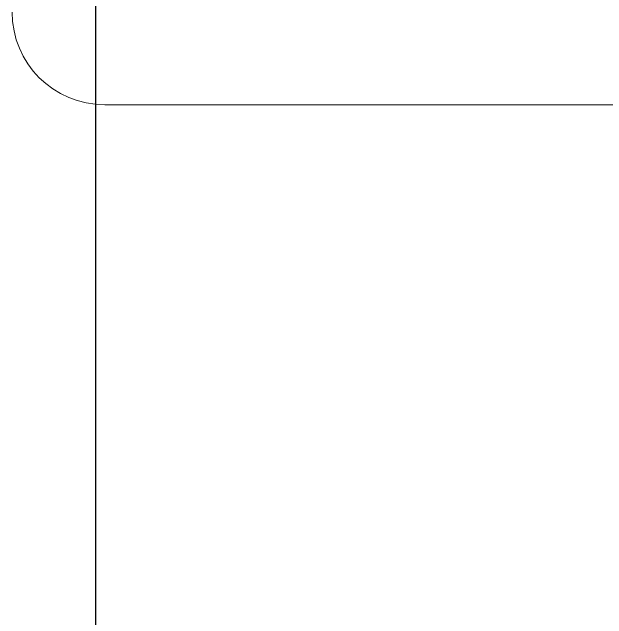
# Model space of a CAD drawing. Extents: x -12260 to 304645, y -29287 to 19916.
# Drawn here: x 25797.8 to 25923.7, y 6494.7 to 6623.2 of the extents above; entities that cross this region are included whole.
import ezdxf

# ---------------------------------------------------------------- set-up
doc = ezdxf.new("R2010")
doc.units = 0
doc.header["$LTSCALE"] = 0.25
doc.linetypes.add('DASHDOT', pattern=[25.4, 12.7, -6.35, 0, -6.35])
doc.layers.add('01-First Floor$0$FALSE CEILING', color=251, linetype='Continuous')
doc.layers.add('01-First Floor$0$LOADING', color=253, linetype='Continuous', lineweight=5)
doc.layers.add('E-LITE-CLNG-CNDT', color=6, linetype='DASHDOT', lineweight=35)

# ---------------------------------------------------------------- blocks, each defined once
blk = doc.blocks.new('01-First Floor$0$GF21018-P')
at = {"color": 0}
blk.add_line((0.30001, 0.32259), (0.30001, 0.14), dxfattribs=at)
blk.add_arc((0.2804, 0.32259), 0.01962, 0, 90, dxfattribs=at)
blk = doc.blocks.new('01-First Floor')
at = {"layer": '01-First Floor$0$FALSE CEILING', "linetype": 'Continuous'}
blk.add_line((25815.56, 5110), (25815.56, 8610), dxfattribs=at)
at = {"layer": '01-First Floor$0$LOADING', "extrusion": (7.77426e-06, 2.24021e-05, 1), "xscale": -1000, "yscale": 1000.000000000001, "zscale": 1000, "rotation": 90.00141075505213}
blk.add_blockref('01-First Floor$0$GF21018-P', (26140.04, 6903.57, 0.26), dxfattribs=at)

msp = doc.modelspace()

# ---------------------------------------------------------------- block references
at = {"layer": 'E-LITE-CLNG-CNDT'}
msp.add_blockref('01-First Floor', (0, 0), dxfattribs=at)

doc.saveas('drawing.dxf')
